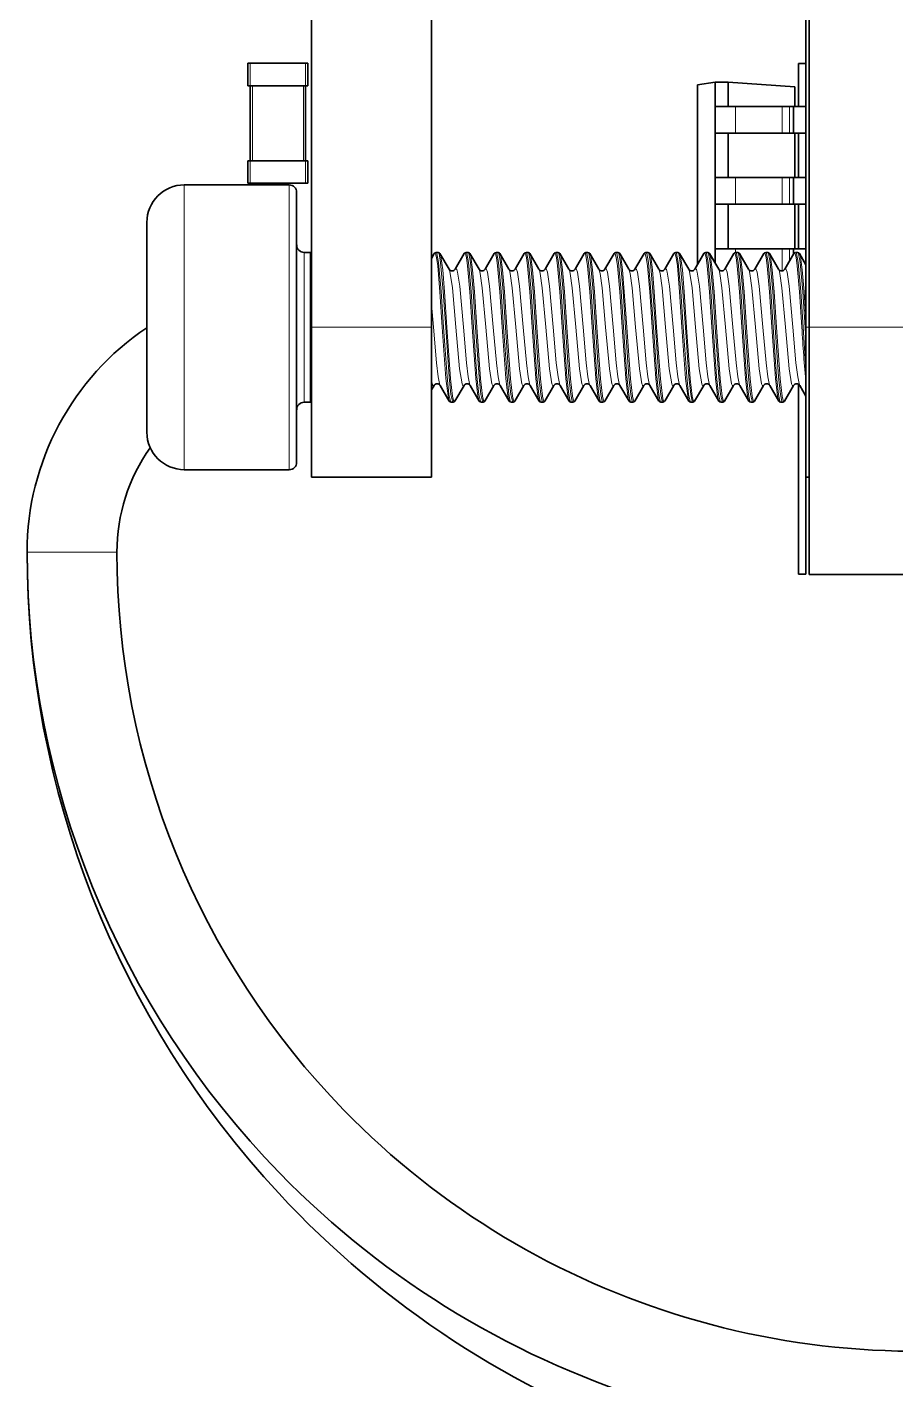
# Model space of a CAD drawing. Extents: x 370 to 946, y 143 to 764.
# Drawn here: x 579.54 to 591.14, y 162.97 to 181.02 of the extents above; entities that cross this region are included whole.
import ezdxf

# ---------------------------------------------------------------- set-up
doc = ezdxf.new("R2010")
doc.units = 0

msp = doc.modelspace()

# ---------------------------------------------------------------- linework, layer by layer
at = {"color": 7, "lineweight": 35}
for p, q in [((583.339, 177.014), (583.339, 206.014)), ((584.939, 177.014), (584.939, 206.014)), ((589.939, 206.014), (589.939, 177.014)), ((589.98, 177.014), (589.98, 206.014))]:
    msp.add_line(p, q, dxfattribs=at)
at = {"color": 7, "lineweight": 35, "ltscale": 0.000750732}
for p, q in [((582.489, 180.537), (582.519, 180.537)), ((582.489, 180.237), (582.519, 180.237)), ((582.489, 179.237), (582.519, 179.237)), ((582.489, 178.937), (582.519, 178.937))]:
    msp.add_line(p, q, dxfattribs=at)
at = {"color": 7, "lineweight": 35, "ltscale": 0.0075}
for p, q in [((582.489, 180.237), (582.489, 180.537)), ((583.289, 180.237), (583.289, 180.537)), ((582.489, 178.937), (582.489, 179.237)), ((583.289, 178.937), (583.289, 179.237))]:
    msp.add_line(p, q, dxfattribs=at)
at = {"color": 7, "lineweight": 13, "ltscale": 0.0075}
for p, q in [((582.519, 180.237), (582.519, 180.537)), ((583.259, 180.237), (583.259, 180.537)), ((582.519, 178.937), (582.519, 179.237)), ((583.259, 178.937), (583.259, 179.237))]:
    msp.add_line(p, q, dxfattribs=at)
at = {"color": 7, "lineweight": 35, "ltscale": 0.0185}
for p, q in [((583.259, 180.537), (582.519, 180.537)), ((583.259, 180.237), (582.519, 180.237)), ((583.259, 179.237), (582.519, 179.237)), ((583.259, 178.937), (582.519, 178.937))]:
    msp.add_line(p, q, dxfattribs=at)
at = {"color": 7, "lineweight": 35, "ltscale": 0.000749207}
for p, q in [((583.289, 180.537), (583.259, 180.537)), ((583.289, 180.237), (583.259, 180.237)), ((583.289, 179.237), (583.259, 179.237)), ((583.289, 178.937), (583.259, 178.937))]:
    msp.add_line(p, q, dxfattribs=at)
at = {"color": 7, "lineweight": 35, "ltscale": 0.014313}
for p, q in [((589.839, 179.961), (589.839, 180.534)), ((589.939, 180.534), (589.939, 179.961))]:
    msp.add_line(p, q, dxfattribs=at)
at = {"color": 7, "lineweight": 35, "ltscale": 0.002499}
for p, q in [((589.839, 180.534), (589.939, 180.534)), ((589.839, 173.72), (589.939, 173.72))]:
    msp.add_line(p, q, dxfattribs=at)
at = {"color": 7, "lineweight": 35, "ltscale": 0.025}
for p, q in [((582.519, 179.237), (582.519, 180.237)), ((583.259, 179.237), (583.259, 180.237))]:
    msp.add_line(p, q, dxfattribs=at)
at = {"color": 7, "lineweight": 13, "ltscale": 0.025}
for p, q in [((582.549, 179.237), (582.549, 180.237)), ((583.229, 179.237), (583.229, 180.237))]:
    msp.add_line(p, q, dxfattribs=at)
at = {"color": 7, "lineweight": 35, "ltscale": 0.006059}
msp.add_line((588.489, 180.25), (588.729, 180.284), dxfattribs=at)
at = {"color": 7, "lineweight": 35, "ltscale": 0.060086}
msp.add_line((588.489, 177.846), (588.489, 180.25), dxfattribs=at)
at = {"color": 7, "lineweight": 35, "ltscale": 0.004251}
msp.add_line((588.729, 180.284), (588.899, 180.284), dxfattribs=at)
at = {"color": 7, "lineweight": 35, "ltscale": 0.060436}
msp.add_line((588.729, 177.866), (588.729, 180.284), dxfattribs=at)
at = {"color": 7, "lineweight": 35, "ltscale": 0.022303}
msp.add_line((589.789, 180.221), (588.899, 180.284), dxfattribs=at)
at = {"color": 7, "lineweight": 35, "ltscale": 0.008063}
msp.add_line((588.899, 179.961), (588.899, 180.284), dxfattribs=at)
at = {"color": 7, "lineweight": 35, "ltscale": 0.006507}
msp.add_line((589.789, 180.221), (589.789, 179.961), dxfattribs=at)
at = {"color": 7, "lineweight": 35, "ltscale": 0.00675}
for p, q in [((588.999, 179.961), (588.729, 179.961)), ((588.999, 179.606), (588.729, 179.606)), ((588.999, 179.011), (588.729, 179.011)), ((588.999, 178.656), (588.729, 178.656)), ((588.999, 178.061), (588.729, 178.061))]:
    msp.add_line(p, q, dxfattribs=at)
at = {"color": 7, "lineweight": 35, "ltscale": 0.008875}
for p, q in [((588.729, 179.961), (588.729, 179.606)), ((589.775, 179.961), (589.775, 179.606)), ((589.939, 179.961), (589.939, 179.606)), ((588.729, 179.011), (588.729, 178.656)), ((589.775, 179.011), (589.775, 178.656)), ((589.939, 179.011), (589.939, 178.656))]:
    msp.add_line(p, q, dxfattribs=at)
at = {"color": 7, "lineweight": 35, "ltscale": 0.015601}
for p, q in [((588.999, 179.961), (589.623, 179.961)), ((588.999, 179.606), (589.623, 179.606)), ((588.999, 179.011), (589.623, 179.011)), ((588.999, 178.656), (589.623, 178.656)), ((588.999, 178.061), (589.623, 178.061))]:
    msp.add_line(p, q, dxfattribs=at)
at = {"color": 7, "lineweight": 13, "ltscale": 0.008875}
for p, q in [((588.999, 179.961), (588.999, 179.606)), ((589.623, 179.961), (589.623, 179.606)), ((589.72, 179.961), (589.72, 179.606)), ((588.999, 179.011), (588.999, 178.656)), ((589.623, 179.011), (589.623, 178.656)), ((589.72, 179.011), (589.72, 178.656))]:
    msp.add_line(p, q, dxfattribs=at)
at = {"color": 7, "lineweight": 35, "ltscale": 0.002415}
for p, q in [((589.623, 179.961), (589.72, 179.961)), ((589.623, 179.606), (589.72, 179.606)), ((589.623, 179.011), (589.72, 179.011)), ((589.623, 178.656), (589.72, 178.656)), ((589.623, 178.061), (589.72, 178.061))]:
    msp.add_line(p, q, dxfattribs=at)
at = {"color": 7, "lineweight": 35, "ltscale": 0.001379}
for p, q in [((589.72, 179.961), (589.775, 179.961)), ((589.72, 179.606), (589.775, 179.606)), ((589.72, 179.011), (589.775, 179.011)), ((589.72, 178.656), (589.775, 178.656)), ((589.72, 178.061), (589.775, 178.061))]:
    msp.add_line(p, q, dxfattribs=at)
at = {"color": 7, "lineweight": 35, "ltscale": 0.004105}
for p, q in [((589.775, 179.961), (589.939, 179.961)), ((589.775, 179.606), (589.939, 179.606)), ((589.775, 179.011), (589.939, 179.011)), ((589.775, 178.656), (589.939, 178.656)), ((589.775, 178.061), (589.939, 178.061))]:
    msp.add_line(p, q, dxfattribs=at)
at = {"color": 7, "lineweight": 35, "ltscale": 0.014875}
for p, q in [((588.899, 179.011), (588.899, 179.606)), ((589.789, 179.606), (589.789, 179.011)), ((589.839, 179.011), (589.839, 179.606)), ((589.939, 179.606), (589.939, 179.011)), ((588.899, 178.061), (588.899, 178.656)), ((589.789, 178.656), (589.789, 178.061)), ((589.839, 178.061), (589.839, 178.656)), ((589.939, 178.656), (589.939, 178.061))]:
    msp.add_line(p, q, dxfattribs=at)
at = {"color": 7, "lineweight": 13, "ltscale": 0.024727}
for p, q in [((581.639, 178.914), (581.639, 177.925)), ((583.039, 178.914), (583.039, 177.925))]:
    msp.add_line(p, q, dxfattribs=at)
at = {"color": 7, "lineweight": 35, "ltscale": 0.034999}
for p, q in [((583.039, 178.914), (581.639, 178.914)), ((583.039, 175.114), (581.639, 175.114))]:
    msp.add_line(p, q, dxfattribs=at)
at = {"color": 7, "lineweight": 35, "ltscale": 0.023426}
msp.add_line((583.139, 178.814), (583.139, 177.877), dxfattribs=at)
at = {"color": 7, "lineweight": 35, "ltscale": 0.01822}
msp.add_line((581.139, 178.414), (581.139, 177.685), dxfattribs=at)
at = {"color": 7, "lineweight": 13, "ltscale": 0.013015}
for p, q in [((583.239, 178.014), (583.239, 177.493)), ((583.319, 178.014), (583.319, 177.493))]:
    msp.add_line(p, q, dxfattribs=at)
at = {"color": 7, "lineweight": 35, "ltscale": 0.002}
for p, q in [((583.319, 178.014), (583.239, 178.014)), ((583.319, 176.014), (583.239, 176.014))]:
    msp.add_line(p, q, dxfattribs=at)
at = {"color": 7, "lineweight": 35, "ltscale": 0.000671387}
for p, q in [((585.029, 178.014), (585.002, 178.014)), ((585.829, 178.014), (585.802, 178.014)), ((586.629, 178.014), (586.602, 178.014)), ((587.029, 178.014), (587.002, 178.014)), ((587.829, 178.014), (587.802, 178.014)), ((588.629, 178.014), (588.602, 178.014)), ((589.029, 178.014), (589.002, 178.014)), ((589.829, 178.014), (589.802, 178.014)), ((585.629, 176.014), (585.602, 176.014)), ((586.029, 176.014), (586.002, 176.014)), ((586.829, 176.014), (586.802, 176.014)), ((587.629, 176.014), (587.602, 176.014)), ((588.029, 176.014), (588.002, 176.014)), ((588.829, 176.014), (588.802, 176.014)), ((589.629, 176.014), (589.602, 176.014))]:
    msp.add_line(p, q, dxfattribs=at)
at = {"color": 7, "lineweight": 35, "ltscale": 0.000669861}
for p, q in [((585.429, 178.014), (585.402, 178.014)), ((586.229, 178.014), (586.202, 178.014)), ((587.429, 178.014), (587.402, 178.014)), ((588.229, 178.014), (588.202, 178.014)), ((589.429, 178.014), (589.402, 178.014)), ((585.229, 176.014), (585.202, 176.014)), ((586.429, 176.014), (586.402, 176.014)), ((587.229, 176.014), (587.202, 176.014)), ((588.429, 176.014), (588.402, 176.014)), ((589.229, 176.014), (589.202, 176.014))]:
    msp.add_line(p, q, dxfattribs=at)
at = {"color": 7, "lineweight": 35, "ltscale": 0.004873}
msp.add_line((588.729, 178.061), (588.729, 177.866), dxfattribs=at)
at = {"color": 7, "lineweight": 13, "ltscale": 0.001193}
msp.add_line((588.999, 178.061), (588.999, 178.013), dxfattribs=at)
at = {"color": 7, "lineweight": 13, "ltscale": 0.007306}
msp.add_line((589.623, 178.061), (589.623, 177.769), dxfattribs=at)
at = {"color": 7, "lineweight": 13, "ltscale": 0.00405}
msp.add_line((589.72, 178.061), (589.72, 177.899), dxfattribs=at)
at = {"color": 7, "lineweight": 35, "ltscale": 0.00168}
msp.add_line((589.775, 178.061), (589.775, 177.994), dxfattribs=at)
at = {"color": 7, "lineweight": 35, "ltscale": 0.005303}
msp.add_line((589.939, 178.061), (589.939, 177.849), dxfattribs=at)
at = {"color": 7, "lineweight": 13, "ltscale": 0.070273}
for p, q in [((581.639, 177.925), (581.639, 175.114)), ((583.039, 177.925), (583.039, 175.114))]:
    msp.add_line(p, q, dxfattribs=at)
at = {"color": 7, "lineweight": 35, "ltscale": 0.066574}
msp.add_line((583.139, 177.877), (583.139, 175.214), dxfattribs=at)
at = {"color": 7, "lineweight": 35, "ltscale": 0.012754}
msp.add_line((583.339, 177.994), (583.339, 177.483), dxfattribs=at)
at = {"color": 7, "lineweight": 35, "ltscale": 0.001885}
msp.add_line((584.977, 177.998), (584.939, 177.932), dxfattribs=at)
at = {"color": 7, "lineweight": 35, "ltscale": 0.006017}
for p, q in [((585.053, 177.998), (585.174, 177.79)), ((585.377, 177.998), (585.256, 177.79)), ((585.453, 177.998), (585.574, 177.79)), ((585.777, 177.998), (585.656, 177.79)), ((585.853, 177.998), (585.974, 177.79)), ((586.253, 177.998), (586.374, 177.79)), ((586.577, 177.998), (586.456, 177.79)), ((587.053, 177.998), (587.174, 177.79)), ((587.377, 177.998), (587.256, 177.79)), ((587.453, 177.998), (587.574, 177.79)), ((587.777, 177.998), (587.656, 177.79)), ((587.853, 177.998), (587.974, 177.79)), ((588.253, 177.998), (588.374, 177.79)), ((588.577, 177.998), (588.456, 177.79)), ((589.053, 177.998), (589.174, 177.79)), ((589.377, 177.998), (589.256, 177.79)), ((589.453, 177.998), (589.574, 177.79)), ((589.777, 177.998), (589.656, 177.79)), ((585.253, 176.03), (585.374, 176.238)), ((585.577, 176.03), (585.456, 176.238)), ((586.053, 176.03), (586.174, 176.238)), ((586.377, 176.03), (586.256, 176.238)), ((586.453, 176.03), (586.574, 176.238)), ((586.777, 176.03), (586.656, 176.238)), ((586.853, 176.03), (586.974, 176.238)), ((587.253, 176.03), (587.374, 176.238)), ((587.577, 176.03), (587.456, 176.238)), ((588.053, 176.03), (588.174, 176.238)), ((588.377, 176.03), (588.256, 176.238)), ((588.453, 176.03), (588.574, 176.238)), ((588.777, 176.03), (588.656, 176.238)), ((588.853, 176.03), (588.974, 176.238)), ((589.253, 176.03), (589.374, 176.238)), ((589.577, 176.03), (589.456, 176.238))]:
    msp.add_line(p, q, dxfattribs=at)
at = {"color": 7, "lineweight": 35, "ltscale": 0.006018}
for p, q in [((586.177, 177.998), (586.056, 177.79)), ((586.653, 177.998), (586.774, 177.79)), ((586.977, 177.998), (586.856, 177.79)), ((588.177, 177.998), (588.056, 177.79)), ((588.653, 177.998), (588.774, 177.79)), ((588.977, 177.998), (588.856, 177.79)), ((585.177, 176.03), (585.056, 176.238)), ((585.653, 176.03), (585.774, 176.238)), ((585.977, 176.03), (585.856, 176.238)), ((587.177, 176.03), (587.056, 176.238)), ((587.653, 176.03), (587.774, 176.238)), ((587.977, 176.03), (587.856, 176.238)), ((589.177, 176.03), (589.056, 176.238)), ((589.653, 176.03), (589.774, 176.238))]:
    msp.add_line(p, q, dxfattribs=at)
at = {"color": 7, "lineweight": 35, "ltscale": 0.004298}
msp.add_line((589.853, 177.998), (589.939, 177.849), dxfattribs=at)
at = {"color": 7, "lineweight": 35, "ltscale": 0.05178}
msp.add_line((581.139, 177.685), (581.139, 175.614), dxfattribs=at)
at = {"color": 7, "lineweight": 13, "ltscale": 0.036985}
for p, q in [((583.239, 177.493), (583.239, 176.014)), ((583.319, 177.493), (583.319, 176.014))]:
    msp.add_line(p, q, dxfattribs=at)
at = {"color": 7, "lineweight": 35, "ltscale": 0.036246}
msp.add_line((583.339, 177.483), (583.339, 176.034), dxfattribs=at)
at = {"color": 7, "lineweight": 13, "ltscale": 0.011867}
for p, q in [((585.053, 177.487), (585.084, 177.014)), ((585.453, 177.487), (585.484, 177.014)), ((585.853, 177.487), (585.884, 177.014)), ((586.253, 177.487), (586.284, 177.014)), ((586.653, 177.487), (586.684, 177.014)), ((587.053, 177.487), (587.084, 177.014)), ((587.453, 177.487), (587.484, 177.014)), ((587.853, 177.487), (587.884, 177.014)), ((588.253, 177.487), (588.284, 177.014)), ((588.653, 177.487), (588.684, 177.014)), ((589.053, 177.487), (589.084, 177.014)), ((589.453, 177.487), (589.484, 177.014)), ((589.853, 177.487), (589.884, 177.014))]:
    msp.add_line(p, q, dxfattribs=at)
at = {"color": 7, "lineweight": 13, "ltscale": 0.011983}
for p, q in [((585.07, 177.493), (585.102, 177.015)), ((585.47, 177.493), (585.502, 177.015)), ((585.87, 177.493), (585.902, 177.015)), ((586.27, 177.493), (586.302, 177.015)), ((587.07, 177.493), (587.102, 177.015)), ((587.47, 177.493), (587.502, 177.015)), ((587.87, 177.493), (587.902, 177.015)), ((588.27, 177.493), (588.302, 177.015)), ((589.07, 177.493), (589.102, 177.015)), ((589.47, 177.493), (589.502, 177.015)), ((589.87, 177.493), (589.902, 177.015))]:
    msp.add_line(p, q, dxfattribs=at)
at = {"color": 7, "lineweight": 13, "ltscale": 0.01204}
for p, q in [((585.097, 177.493), (585.129, 177.013)), ((585.497, 177.493), (585.529, 177.013)), ((585.897, 177.493), (585.929, 177.013)), ((586.297, 177.493), (586.329, 177.013)), ((586.697, 177.493), (586.729, 177.013)), ((587.097, 177.493), (587.129, 177.013)), ((587.497, 177.493), (587.529, 177.013)), ((587.897, 177.493), (587.929, 177.013)), ((588.297, 177.493), (588.329, 177.013)), ((588.697, 177.493), (588.729, 177.013)), ((589.097, 177.493), (589.129, 177.013)), ((589.497, 177.493), (589.529, 177.013)), ((589.897, 177.493), (589.929, 177.013))]:
    msp.add_line(p, q, dxfattribs=at)
at = {"color": 7, "lineweight": 13, "ltscale": 0.011917}
for p, q in [((585.114, 177.489), (585.146, 177.014)), ((585.514, 177.489), (585.546, 177.014)), ((585.914, 177.489), (585.946, 177.014)), ((586.314, 177.489), (586.346, 177.014)), ((586.714, 177.489), (586.746, 177.014)), ((587.114, 177.489), (587.146, 177.014)), ((587.514, 177.489), (587.546, 177.014)), ((587.914, 177.489), (587.946, 177.014)), ((588.314, 177.489), (588.346, 177.014)), ((588.714, 177.489), (588.746, 177.014)), ((589.114, 177.489), (589.146, 177.014)), ((589.514, 177.489), (589.546, 177.014))]:
    msp.add_line(p, q, dxfattribs=at)
at = {"color": 7, "lineweight": 13, "ltscale": 0.011984}
for p, q in [((586.67, 177.493), (586.702, 177.015)), ((588.67, 177.493), (588.702, 177.015))]:
    msp.add_line(p, q, dxfattribs=at)
at = {"color": 7, "lineweight": 13, "ltscale": 0.009358}
msp.add_line((589.914, 177.489), (589.939, 177.116), dxfattribs=at)
at = {"color": 7, "lineweight": 13, "ltscale": 0.007741}
msp.add_line((584.965, 177.014), (584.939, 177.322), dxfattribs=at)
at = {"color": 7, "lineweight": 35, "ltscale": 0.05}
for p, q in [((583.339, 177.014), (583.339, 175.014)), ((584.939, 177.014), (584.939, 175.014)), ((589.939, 177.014), (589.939, 175.014))]:
    msp.add_line(p, q, dxfattribs=at)
at = {"color": 7, "lineweight": 13, "ltscale": 0.039999}
msp.add_line((584.939, 177.014), (583.339, 177.014), dxfattribs=at)
at = {"color": 7, "lineweight": 13, "ltscale": 0.014008}
msp.add_line((589.902, 177.015), (589.939, 176.456), dxfattribs=at)
at = {"color": 7, "lineweight": 13, "ltscale": 0.004219}
msp.add_line((589.929, 177.013), (589.939, 176.844), dxfattribs=at)
at = {"color": 7, "lineweight": 13, "ltscale": 0.001021}
msp.add_line((589.939, 177.014), (589.98, 177.014), dxfattribs=at)
at = {"color": 7, "lineweight": 13, "ltscale": 0.0375}
msp.add_line((591.48, 177.014), (589.98, 177.014), dxfattribs=at)
at = {"color": 7, "lineweight": 35, "ltscale": 0.0825}
msp.add_line((589.98, 177.014), (589.98, 173.714), dxfattribs=at)
at = {"color": 7, "lineweight": 35, "ltscale": 0.001719}
msp.add_line((584.939, 176.178), (584.974, 176.238), dxfattribs=at)
at = {"color": 7, "lineweight": 35, "ltscale": 0.063322}
msp.add_line((589.839, 173.72), (589.839, 176.253), dxfattribs=at)
at = {"color": 7, "lineweight": 35, "ltscale": 0.004132}
msp.add_line((589.939, 176.095), (589.856, 176.238), dxfattribs=at)
at = {"color": 7, "lineweight": 35, "ltscale": 0.059369}
msp.add_line((589.939, 176.095), (589.939, 173.72), dxfattribs=at)
at = {"color": 7, "lineweight": 35, "ltscale": 0.039999}
msp.add_line((584.939, 175.014), (583.339, 175.014), dxfattribs=at)
at = {"color": 7, "lineweight": 35, "ltscale": 0.001021}
msp.add_line((589.939, 175.014), (589.98, 175.014), dxfattribs=at)
at = {"color": 7, "lineweight": 13, "ltscale": 0.015001}
msp.add_line((580.139, 174.014), (579.539, 174.014), dxfattribs=at)
at = {"color": 7, "lineweight": 13, "ltscale": 0.014999}
msp.add_line((580.739, 174.014), (580.139, 174.014), dxfattribs=at)
at = {"color": 7, "lineweight": 35, "ltscale": 0.0375}
msp.add_line((591.48, 173.714), (589.98, 173.714), dxfattribs=at)
at = {"color": 7, "lineweight": 13}
for points in [[(584.977, 177.998), (584.982, 178.003), (584.984, 178.004), (584.985, 178.003), (584.987, 178.003), (584.989, 178.001), (584.994, 177.993), (585.006, 177.945), (585.022, 177.835), (585.053, 177.487)], [(585.002, 178.014), (585.003, 178.013), (585.006, 178.012), (585.008, 178.009), (585.013, 177.998), (585.035, 177.878), (585.07, 177.493)], [(585.029, 178.014), (585.03, 178.013), (585.032, 178.012), (585.035, 178.009), (585.04, 177.998), (585.062, 177.878), (585.097, 177.493)], [(585.377, 177.998), (585.382, 178.003), (585.384, 178.004), (585.385, 178.003), (585.387, 178.003), (585.389, 178.001), (585.394, 177.993), (585.406, 177.945), (585.422, 177.835), (585.453, 177.487)], [(585.402, 178.014), (585.403, 178.013), (585.406, 178.012), (585.408, 178.009), (585.413, 177.998), (585.435, 177.878), (585.47, 177.493)], [(585.429, 178.014), (585.43, 178.013), (585.432, 178.012), (585.435, 178.009), (585.44, 177.998), (585.462, 177.878), (585.497, 177.493)], [(585.777, 177.998), (585.782, 178.003), (585.784, 178.004), (585.786, 178.003), (585.787, 178.003), (585.789, 178.001), (585.794, 177.993), (585.807, 177.945), (585.822, 177.835), (585.853, 177.487)], [(585.802, 178.014), (585.803, 178.013), (585.806, 178.012), (585.808, 178.009), (585.813, 177.998), (585.835, 177.878), (585.87, 177.493)], [(585.829, 178.014), (585.83, 178.013), (585.832, 178.012), (585.835, 178.009), (585.84, 177.998), (585.862, 177.878), (585.897, 177.493)], [(586.177, 177.998), (586.182, 178.003), (586.184, 178.004), (586.185, 178.003), (586.187, 178.003), (586.189, 178.001), (586.194, 177.993), (586.206, 177.945), (586.222, 177.835), (586.253, 177.487)], [(586.202, 178.014), (586.203, 178.013), (586.206, 178.012), (586.208, 178.009), (586.213, 177.998), (586.235, 177.878), (586.27, 177.493)], [(586.229, 178.014), (586.23, 178.013), (586.232, 178.012), (586.235, 178.009), (586.24, 177.998), (586.262, 177.878), (586.297, 177.493)], [(586.577, 177.998), (586.582, 178.003), (586.584, 178.004), (586.586, 178.003), (586.587, 178.003), (586.589, 178.001), (586.594, 177.993), (586.607, 177.945), (586.622, 177.835), (586.653, 177.487)], [(586.602, 178.014), (586.603, 178.013), (586.606, 178.012), (586.608, 178.009), (586.613, 177.998), (586.635, 177.878), (586.67, 177.493)], [(586.629, 178.014), (586.63, 178.013), (586.632, 178.012), (586.635, 178.009), (586.64, 177.998), (586.662, 177.878), (586.697, 177.493)], [(586.977, 177.998), (586.982, 178.003), (586.984, 178.004), (586.985, 178.003), (586.987, 178.003), (586.989, 178.001), (586.994, 177.993), (587.006, 177.945), (587.022, 177.835), (587.053, 177.487)], [(587.002, 178.014), (587.003, 178.013), (587.006, 178.012), (587.008, 178.009), (587.013, 177.998), (587.035, 177.878), (587.07, 177.493)], [(587.029, 178.014), (587.03, 178.013), (587.032, 178.012), (587.035, 178.009), (587.04, 177.998), (587.062, 177.878), (587.097, 177.493)], [(587.377, 177.998), (587.382, 178.003), (587.384, 178.004), (587.385, 178.003), (587.387, 178.003), (587.389, 178.001), (587.394, 177.993), (587.406, 177.945), (587.422, 177.835), (587.453, 177.487)], [(587.402, 178.014), (587.403, 178.013), (587.406, 178.012), (587.408, 178.009), (587.413, 177.998), (587.435, 177.878), (587.47, 177.493)], [(587.429, 178.014), (587.43, 178.013), (587.432, 178.012), (587.435, 178.009), (587.44, 177.998), (587.462, 177.878), (587.497, 177.493)], [(587.777, 177.998), (587.782, 178.003), (587.784, 178.004), (587.786, 178.003), (587.787, 178.003), (587.789, 178.001), (587.794, 177.993), (587.807, 177.945), (587.822, 177.835), (587.853, 177.487)], [(587.802, 178.014), (587.803, 178.013), (587.806, 178.012), (587.808, 178.009), (587.813, 177.998), (587.835, 177.878), (587.87, 177.493)], [(587.829, 178.014), (587.83, 178.013), (587.832, 178.012), (587.835, 178.009), (587.84, 177.998), (587.862, 177.878), (587.897, 177.493)], [(588.177, 177.998), (588.182, 178.003), (588.184, 178.004), (588.185, 178.003), (588.187, 178.003), (588.189, 178.001), (588.194, 177.993), (588.206, 177.945), (588.222, 177.835), (588.253, 177.487)], [(588.202, 178.014), (588.203, 178.013), (588.206, 178.012), (588.208, 178.009), (588.213, 177.998), (588.235, 177.878), (588.27, 177.493)], [(588.229, 178.014), (588.23, 178.013), (588.232, 178.012), (588.235, 178.009), (588.24, 177.998), (588.262, 177.878), (588.297, 177.493)], [(588.577, 177.998), (588.582, 178.003), (588.584, 178.004), (588.586, 178.003), (588.587, 178.003), (588.589, 178.001), (588.594, 177.993), (588.607, 177.945), (588.622, 177.835), (588.653, 177.487)], [(588.602, 178.014), (588.603, 178.013), (588.606, 178.012), (588.608, 178.009), (588.613, 177.998), (588.635, 177.878), (588.67, 177.493)], [(588.629, 178.014), (588.63, 178.013), (588.632, 178.012), (588.635, 178.009), (588.64, 177.998), (588.662, 177.878), (588.697, 177.493)], [(588.977, 177.998), (588.982, 178.003), (588.984, 178.004), (588.985, 178.003), (588.987, 178.003), (588.989, 178.001), (588.994, 177.993), (589.006, 177.945), (589.022, 177.835), (589.053, 177.487)], [(589.002, 178.014), (589.003, 178.013), (589.006, 178.012), (589.008, 178.009), (589.013, 177.998), (589.035, 177.878), (589.07, 177.493)], [(589.029, 178.014), (589.03, 178.013), (589.032, 178.012), (589.035, 178.009), (589.04, 177.998), (589.062, 177.878), (589.097, 177.493)], [(589.377, 177.998), (589.382, 178.003), (589.384, 178.004), (589.385, 178.003), (589.387, 178.003), (589.389, 178.001), (589.394, 177.993), (589.406, 177.945), (589.422, 177.835), (589.453, 177.487)], [(589.402, 178.014), (589.403, 178.013), (589.406, 178.012), (589.408, 178.009), (589.413, 177.998), (589.435, 177.878), (589.47, 177.493)], [(589.429, 178.014), (589.43, 178.013), (589.432, 178.012), (589.435, 178.009), (589.44, 177.998), (589.462, 177.878), (589.497, 177.493)], [(589.777, 177.998), (589.782, 178.003), (589.784, 178.004), (589.786, 178.003), (589.787, 178.003), (589.789, 178.001), (589.794, 177.993), (589.807, 177.945), (589.822, 177.835), (589.853, 177.487)], [(589.802, 178.014), (589.803, 178.013), (589.806, 178.012), (589.808, 178.009), (589.813, 177.998), (589.835, 177.878), (589.87, 177.493)], [(589.829, 178.014), (589.83, 178.013), (589.832, 178.012), (589.835, 178.009), (589.84, 177.998), (589.862, 177.878), (589.897, 177.493)], [(585.053, 177.998), (585.057, 177.988), (585.066, 177.957), (585.089, 177.782), (585.114, 177.489)], [(585.453, 177.998), (585.457, 177.988), (585.466, 177.957), (585.489, 177.782), (585.514, 177.489)], [(585.853, 177.998), (585.857, 177.988), (585.866, 177.957), (585.889, 177.782), (585.914, 177.489)], [(586.253, 177.998), (586.257, 177.988), (586.266, 177.957), (586.289, 177.782), (586.314, 177.489)], [(586.653, 177.998), (586.657, 177.988), (586.666, 177.957), (586.689, 177.782), (586.714, 177.489)], [(587.053, 177.998), (587.057, 177.988), (587.066, 177.957), (587.089, 177.782), (587.114, 177.489)], [(587.453, 177.998), (587.457, 177.988), (587.466, 177.957), (587.489, 177.782), (587.514, 177.489)], [(587.853, 177.998), (587.857, 177.988), (587.866, 177.957), (587.889, 177.782), (587.914, 177.489)], [(588.253, 177.998), (588.257, 177.988), (588.266, 177.957), (588.289, 177.782), (588.314, 177.489)], [(588.653, 177.998), (588.657, 177.988), (588.666, 177.957), (588.689, 177.782), (588.714, 177.489)], [(589.053, 177.998), (589.057, 177.988), (589.066, 177.957), (589.089, 177.782), (589.114, 177.489)], [(589.453, 177.998), (589.457, 177.988), (589.466, 177.957), (589.489, 177.782), (589.514, 177.489)], [(589.853, 177.998), (589.857, 177.988), (589.866, 177.957), (589.889, 177.782), (589.914, 177.489)], [(585.265, 177.014), (585.218, 177.542), (585.191, 177.733), (585.18, 177.776), (585.174, 177.79)], [(585.365, 177.014), (585.316, 177.562), (585.288, 177.749), (585.276, 177.787), (585.27, 177.795), (585.267, 177.797), (585.264, 177.797), (585.26, 177.795), (585.256, 177.79)], [(585.665, 177.014), (585.618, 177.542), (585.591, 177.733), (585.58, 177.776), (585.574, 177.79)], [(585.765, 177.014), (585.716, 177.562), (585.688, 177.749), (585.676, 177.787), (585.67, 177.795), (585.667, 177.797), (585.664, 177.797), (585.66, 177.795), (585.656, 177.79)], [(586.065, 177.014), (586.018, 177.542), (585.991, 177.733), (585.98, 177.776), (585.974, 177.79)], [(586.165, 177.014), (586.116, 177.562), (586.088, 177.749), (586.076, 177.787), (586.07, 177.795), (586.067, 177.797), (586.064, 177.797), (586.06, 177.795), (586.056, 177.79)], [(586.465, 177.014), (586.418, 177.542), (586.391, 177.733), (586.38, 177.776), (586.374, 177.79)], [(586.565, 177.014), (586.516, 177.562), (586.488, 177.749), (586.476, 177.787), (586.47, 177.795), (586.467, 177.797), (586.464, 177.797), (586.461, 177.795), (586.456, 177.79)], [(586.865, 177.014), (586.818, 177.542), (586.791, 177.733), (586.78, 177.776), (586.774, 177.79)], [(586.965, 177.014), (586.916, 177.562), (586.888, 177.749), (586.876, 177.787), (586.87, 177.795), (586.867, 177.797), (586.864, 177.797), (586.86, 177.795), (586.856, 177.79)], [(587.265, 177.014), (587.218, 177.542), (587.191, 177.733), (587.18, 177.776), (587.174, 177.79)], [(587.365, 177.014), (587.316, 177.562), (587.288, 177.749), (587.276, 177.787), (587.27, 177.795), (587.267, 177.797), (587.264, 177.797), (587.26, 177.795), (587.256, 177.79)], [(587.665, 177.014), (587.618, 177.542), (587.591, 177.733), (587.58, 177.776), (587.574, 177.79)], [(587.765, 177.014), (587.716, 177.562), (587.688, 177.749), (587.676, 177.787), (587.67, 177.795), (587.667, 177.797), (587.664, 177.797), (587.66, 177.795), (587.656, 177.79)], [(588.065, 177.014), (588.018, 177.542), (587.991, 177.733), (587.98, 177.776), (587.974, 177.79)], [(588.165, 177.014), (588.116, 177.562), (588.088, 177.749), (588.076, 177.787), (588.07, 177.795), (588.067, 177.797), (588.064, 177.797), (588.06, 177.795), (588.056, 177.79)], [(588.465, 177.014), (588.418, 177.542), (588.391, 177.733), (588.38, 177.776), (588.374, 177.79)], [(588.565, 177.014), (588.516, 177.562), (588.488, 177.749), (588.476, 177.787), (588.47, 177.795), (588.467, 177.797), (588.464, 177.797), (588.461, 177.795), (588.456, 177.79)], [(588.865, 177.014), (588.818, 177.542), (588.791, 177.733), (588.78, 177.776), (588.774, 177.79)], [(588.965, 177.014), (588.916, 177.562), (588.888, 177.749), (588.876, 177.787), (588.87, 177.795), (588.867, 177.797), (588.864, 177.797), (588.86, 177.795), (588.856, 177.79)], [(589.265, 177.014), (589.218, 177.542), (589.191, 177.733), (589.18, 177.776), (589.174, 177.79)], [(589.365, 177.014), (589.316, 177.562), (589.288, 177.749), (589.276, 177.787), (589.27, 177.795), (589.267, 177.797), (589.264, 177.797), (589.26, 177.795), (589.256, 177.79)], [(589.665, 177.014), (589.618, 177.542), (589.591, 177.733), (589.58, 177.776), (589.574, 177.79)], [(589.765, 177.014), (589.716, 177.562), (589.688, 177.749), (589.676, 177.787), (589.67, 177.795), (589.667, 177.797), (589.664, 177.797), (589.66, 177.795), (589.656, 177.79)], [(585.056, 176.238), (585.047, 176.262), (585.029, 176.352), (585.006, 176.541), (584.965, 177.014)], [(585.084, 177.014), (585.133, 176.331), (585.16, 176.098), (585.171, 176.044), (585.177, 176.03)], [(585.102, 177.015), (585.147, 176.356), (585.173, 176.117), (585.192, 176.026), (585.196, 176.017), (585.198, 176.015), (585.201, 176.014), (585.202, 176.014)], [(585.129, 177.013), (585.174, 176.355), (585.2, 176.116), (585.219, 176.026), (585.223, 176.017), (585.225, 176.015), (585.228, 176.014), (585.229, 176.014)], [(585.146, 177.014), (585.195, 176.326), (585.222, 176.093), (585.235, 176.039), (585.241, 176.027), (585.244, 176.024), (585.248, 176.024), (585.251, 176.027), (585.253, 176.03)], [(585.374, 176.238), (585.37, 176.233), (585.368, 176.231), (585.365, 176.23), (585.363, 176.231), (585.359, 176.234), (585.355, 176.24), (585.347, 176.261), (585.315, 176.459), (585.265, 177.014)], [(585.456, 176.238), (585.447, 176.262), (585.429, 176.352), (585.406, 176.541), (585.365, 177.014)], [(585.484, 177.014), (585.533, 176.331), (585.56, 176.098), (585.571, 176.044), (585.577, 176.03)], [(585.502, 177.015), (585.547, 176.356), (585.573, 176.117), (585.592, 176.026), (585.596, 176.017), (585.598, 176.015), (585.601, 176.014), (585.602, 176.014)], [(585.529, 177.013), (585.574, 176.355), (585.6, 176.116), (585.619, 176.026), (585.623, 176.017), (585.625, 176.015), (585.628, 176.014), (585.629, 176.014)], [(585.546, 177.014), (585.595, 176.326), (585.622, 176.093), (585.635, 176.039), (585.641, 176.027), (585.644, 176.024), (585.648, 176.024), (585.651, 176.027), (585.653, 176.03)], [(585.774, 176.238), (585.77, 176.233), (585.768, 176.231), (585.765, 176.23), (585.763, 176.231), (585.759, 176.234), (585.755, 176.24), (585.747, 176.261), (585.715, 176.459), (585.665, 177.014)], [(585.856, 176.238), (585.847, 176.262), (585.829, 176.352), (585.806, 176.541), (585.765, 177.014)], [(585.884, 177.014), (585.933, 176.331), (585.96, 176.098), (585.971, 176.044), (585.977, 176.03)], [(585.902, 177.015), (585.948, 176.356), (585.973, 176.117), (585.992, 176.026), (585.996, 176.017), (585.998, 176.015), (586.001, 176.014), (586.002, 176.014)], [(585.929, 177.013), (585.974, 176.355), (586, 176.116), (586.019, 176.026), (586.023, 176.017), (586.025, 176.015), (586.028, 176.014), (586.029, 176.014)], [(585.946, 177.014), (585.995, 176.326), (586.022, 176.093), (586.035, 176.039), (586.041, 176.027), (586.044, 176.024), (586.048, 176.024), (586.051, 176.027), (586.053, 176.03)], [(586.174, 176.238), (586.17, 176.233), (586.168, 176.231), (586.165, 176.23), (586.163, 176.231), (586.159, 176.234), (586.155, 176.24), (586.147, 176.261), (586.115, 176.459), (586.065, 177.014)], [(586.256, 176.238), (586.247, 176.262), (586.229, 176.352), (586.206, 176.541), (586.165, 177.014)], [(586.284, 177.014), (586.333, 176.331), (586.36, 176.098), (586.371, 176.044), (586.377, 176.03)], [(586.302, 177.015), (586.347, 176.356), (586.373, 176.117), (586.392, 176.026), (586.396, 176.017), (586.398, 176.015), (586.401, 176.014), (586.402, 176.014)], [(586.329, 177.013), (586.374, 176.355), (586.4, 176.116), (586.419, 176.026), (586.423, 176.017), (586.425, 176.015), (586.427, 176.014), (586.429, 176.014)], [(586.346, 177.014), (586.395, 176.326), (586.422, 176.093), (586.435, 176.039), (586.441, 176.027), (586.444, 176.024), (586.448, 176.024), (586.451, 176.027), (586.453, 176.03)], [(586.574, 176.238), (586.57, 176.233), (586.568, 176.231), (586.565, 176.23), (586.563, 176.231), (586.559, 176.234), (586.555, 176.24), (586.547, 176.261), (586.515, 176.459), (586.465, 177.014)], [(586.656, 176.238), (586.647, 176.262), (586.629, 176.352), (586.606, 176.541), (586.565, 177.014)], [(586.684, 177.014), (586.733, 176.331), (586.76, 176.098), (586.771, 176.044), (586.777, 176.03)], [(586.702, 177.015), (586.747, 176.356), (586.773, 176.117), (586.792, 176.026), (586.796, 176.017), (586.798, 176.015), (586.801, 176.014), (586.802, 176.014)], [(586.729, 177.013), (586.774, 176.355), (586.799, 176.116), (586.819, 176.026), (586.823, 176.017), (586.825, 176.015), (586.828, 176.014), (586.829, 176.014)], [(586.746, 177.014), (586.795, 176.326), (586.822, 176.093), (586.835, 176.039), (586.841, 176.027), (586.844, 176.024), (586.848, 176.024), (586.851, 176.027), (586.853, 176.03)], [(586.974, 176.238), (586.97, 176.233), (586.968, 176.231), (586.965, 176.23), (586.963, 176.231), (586.959, 176.234), (586.955, 176.24), (586.947, 176.261), (586.915, 176.459), (586.865, 177.014)], [(587.056, 176.238), (587.047, 176.262), (587.029, 176.352), (587.006, 176.541), (586.965, 177.014)], [(587.084, 177.014), (587.133, 176.331), (587.16, 176.098), (587.171, 176.044), (587.177, 176.03)], [(587.102, 177.015), (587.147, 176.356), (587.173, 176.117), (587.192, 176.026), (587.196, 176.017), (587.198, 176.015), (587.201, 176.014), (587.202, 176.014)], [(587.129, 177.013), (587.174, 176.355), (587.2, 176.116), (587.219, 176.026), (587.223, 176.017), (587.225, 176.015), (587.228, 176.014), (587.229, 176.014)], [(587.146, 177.014), (587.195, 176.326), (587.222, 176.093), (587.235, 176.039), (587.241, 176.027), (587.244, 176.024), (587.248, 176.024), (587.251, 176.027), (587.253, 176.03)], [(587.374, 176.238), (587.37, 176.233), (587.368, 176.231), (587.365, 176.23), (587.363, 176.231), (587.359, 176.234), (587.355, 176.24), (587.347, 176.261), (587.315, 176.459), (587.265, 177.014)], [(587.456, 176.238), (587.447, 176.262), (587.429, 176.352), (587.406, 176.541), (587.365, 177.014)], [(587.484, 177.014), (587.533, 176.331), (587.56, 176.098), (587.571, 176.044), (587.577, 176.03)], [(587.502, 177.015), (587.547, 176.356), (587.573, 176.117), (587.592, 176.026), (587.596, 176.017), (587.598, 176.015), (587.601, 176.014), (587.602, 176.014)], [(587.529, 177.013), (587.574, 176.355), (587.6, 176.116), (587.619, 176.026), (587.623, 176.017), (587.625, 176.015), (587.628, 176.014), (587.629, 176.014)], [(587.546, 177.014), (587.595, 176.326), (587.622, 176.093), (587.635, 176.039), (587.641, 176.027), (587.644, 176.024), (587.648, 176.024), (587.651, 176.027), (587.653, 176.03)], [(587.774, 176.238), (587.77, 176.233), (587.768, 176.231), (587.765, 176.23), (587.763, 176.231), (587.759, 176.234), (587.755, 176.24), (587.747, 176.261), (587.715, 176.459), (587.665, 177.014)], [(587.856, 176.238), (587.847, 176.262), (587.829, 176.352), (587.806, 176.541), (587.765, 177.014)], [(587.884, 177.014), (587.933, 176.331), (587.96, 176.098), (587.971, 176.044), (587.977, 176.03)], [(587.902, 177.015), (587.948, 176.356), (587.973, 176.117), (587.992, 176.026), (587.996, 176.017), (587.998, 176.015), (588.001, 176.014), (588.002, 176.014)], [(587.929, 177.013), (587.974, 176.355), (588, 176.116), (588.019, 176.026), (588.023, 176.017), (588.025, 176.015), (588.028, 176.014), (588.029, 176.014)], [(587.946, 177.014), (587.995, 176.326), (588.022, 176.093), (588.035, 176.039), (588.041, 176.027), (588.044, 176.024), (588.048, 176.024), (588.051, 176.027), (588.053, 176.03)], [(588.174, 176.238), (588.17, 176.233), (588.168, 176.231), (588.165, 176.23), (588.163, 176.231), (588.159, 176.234), (588.155, 176.24), (588.147, 176.261), (588.115, 176.459), (588.065, 177.014)], [(588.256, 176.238), (588.247, 176.262), (588.229, 176.352), (588.206, 176.541), (588.165, 177.014)], [(588.284, 177.014), (588.333, 176.331), (588.36, 176.098), (588.371, 176.044), (588.377, 176.03)], [(588.302, 177.015), (588.347, 176.356), (588.373, 176.117), (588.392, 176.026), (588.396, 176.017), (588.398, 176.015), (588.401, 176.014), (588.402, 176.014)], [(588.329, 177.013), (588.374, 176.355), (588.4, 176.116), (588.419, 176.026), (588.423, 176.017), (588.425, 176.015), (588.427, 176.014), (588.429, 176.014)], [(588.346, 177.014), (588.395, 176.326), (588.422, 176.093), (588.435, 176.039), (588.441, 176.027), (588.444, 176.024), (588.448, 176.024), (588.451, 176.027), (588.453, 176.03)], [(588.574, 176.238), (588.57, 176.233), (588.568, 176.231), (588.565, 176.23), (588.563, 176.231), (588.559, 176.234), (588.555, 176.24), (588.547, 176.261), (588.515, 176.459), (588.465, 177.014)], [(588.656, 176.238), (588.647, 176.262), (588.629, 176.352), (588.606, 176.541), (588.565, 177.014)], [(588.684, 177.014), (588.733, 176.331), (588.76, 176.098), (588.771, 176.044), (588.777, 176.03)], [(588.702, 177.015), (588.747, 176.356), (588.773, 176.117), (588.792, 176.026), (588.796, 176.017), (588.798, 176.015), (588.801, 176.014), (588.802, 176.014)], [(588.729, 177.013), (588.774, 176.355), (588.799, 176.116), (588.819, 176.026), (588.823, 176.017), (588.825, 176.015), (588.828, 176.014), (588.829, 176.014)], [(588.746, 177.014), (588.795, 176.326), (588.822, 176.093), (588.835, 176.039), (588.841, 176.027), (588.844, 176.024), (588.848, 176.024), (588.851, 176.027), (588.853, 176.03)], [(588.974, 176.238), (588.97, 176.233), (588.968, 176.231), (588.965, 176.23), (588.963, 176.231), (588.959, 176.234), (588.955, 176.24), (588.947, 176.261), (588.915, 176.459), (588.865, 177.014)], [(589.056, 176.238), (589.047, 176.262), (589.029, 176.352), (589.006, 176.541), (588.965, 177.014)], [(589.084, 177.014), (589.133, 176.331), (589.16, 176.098), (589.171, 176.044), (589.177, 176.03)], [(589.102, 177.015), (589.147, 176.356), (589.173, 176.117), (589.192, 176.026), (589.196, 176.017), (589.198, 176.015), (589.201, 176.014), (589.202, 176.014)], [(589.129, 177.013), (589.174, 176.355), (589.2, 176.116), (589.219, 176.026), (589.223, 176.017), (589.225, 176.015), (589.228, 176.014), (589.229, 176.014)], [(589.146, 177.014), (589.195, 176.326), (589.222, 176.093), (589.235, 176.039), (589.241, 176.027), (589.244, 176.024), (589.248, 176.024), (589.251, 176.027), (589.253, 176.03)], [(589.374, 176.238), (589.37, 176.233), (589.368, 176.231), (589.365, 176.23), (589.363, 176.231), (589.359, 176.234), (589.355, 176.24), (589.347, 176.261), (589.315, 176.459), (589.265, 177.014)], [(589.456, 176.238), (589.447, 176.262), (589.429, 176.352), (589.406, 176.541), (589.365, 177.014)], [(589.484, 177.014), (589.533, 176.331), (589.56, 176.098), (589.571, 176.044), (589.577, 176.03)], [(589.502, 177.015), (589.547, 176.356), (589.573, 176.117), (589.592, 176.026), (589.596, 176.017), (589.598, 176.015), (589.601, 176.014), (589.602, 176.014)], [(589.529, 177.013), (589.574, 176.355), (589.6, 176.116), (589.619, 176.026), (589.623, 176.017), (589.625, 176.015), (589.628, 176.014), (589.629, 176.014)], [(589.546, 177.014), (589.595, 176.326), (589.622, 176.093), (589.635, 176.039), (589.641, 176.027), (589.644, 176.024), (589.648, 176.024), (589.651, 176.027), (589.653, 176.03)], [(589.774, 176.238), (589.77, 176.233), (589.768, 176.231), (589.765, 176.23), (589.763, 176.231), (589.759, 176.234), (589.755, 176.24), (589.747, 176.261), (589.715, 176.459), (589.665, 177.014)], [(589.856, 176.238), (589.847, 176.262), (589.829, 176.352), (589.806, 176.541), (589.765, 177.014)], [(584.974, 176.238), (584.97, 176.233), (584.968, 176.231), (584.965, 176.23), (584.964, 176.23), (584.96, 176.233), (584.956, 176.238), (584.94, 176.293)]]:
    msp.add_lwpolyline(points, dxfattribs=at)
at = {"color": 7, "lineweight": 35}
for centre, radius, start, end in [((581.639, 178.414), 0.5, 90, 180), ((583.039, 178.814), 0.1, 0.0336, 89.9664), ((583.24, 178.114), 0.1, 180.0336, 269.9664), ((583.319, 177.994), 0.02, 0.0336, 89.9664), ((585.003, 177.985), 0.0286, 93.0702, 154.4339), ((585.027, 177.985), 0.0286, 25.5255, 86.973), ((585.403, 177.985), 0.0286, 93.0702, 154.4339), ((585.427, 177.985), 0.0286, 25.5255, 86.973), ((585.803, 177.985), 0.0286, 93.0702, 154.4339), ((585.827, 177.985), 0.0286, 25.5255, 86.973), ((586.203, 177.985), 0.0286, 93.0702, 154.4339), ((586.227, 177.985), 0.0286, 25.5255, 86.973), ((586.603, 177.985), 0.0286, 93.0702, 154.4339), ((586.627, 177.985), 0.0286, 25.5255, 86.973), ((587.003, 177.985), 0.0286, 93.0702, 154.4339), ((587.027, 177.985), 0.0286, 25.5255, 86.973), ((587.403, 177.985), 0.0286, 93.0702, 154.4339), ((587.427, 177.985), 0.0286, 25.5255, 86.973), ((587.803, 177.985), 0.0286, 93.0702, 154.4339), ((587.827, 177.985), 0.0286, 25.5255, 86.973), ((588.203, 177.985), 0.0286, 93.0702, 154.4339), ((588.227, 177.985), 0.0286, 25.5255, 86.973), ((588.603, 177.985), 0.0286, 93.0702, 154.4339), ((588.627, 177.985), 0.0286, 25.5255, 86.973), ((589.003, 177.985), 0.0286, 93.0702, 154.4339), ((589.027, 177.985), 0.0286, 25.5255, 86.973), ((589.403, 177.985), 0.0286, 93.0702, 154.4339), ((589.427, 177.985), 0.0286, 25.5255, 86.973), ((589.803, 177.985), 0.0286, 93.0702, 154.4339), ((589.827, 177.985), 0.0286, 25.5255, 86.973), ((585.214, 177.817), 0.0489, 214.6592, 271.1436), ((585.216, 177.817), 0.0489, 268.8564, 325.3408), ((585.614, 177.817), 0.0489, 214.6592, 271.1436), ((585.616, 177.817), 0.0489, 268.8564, 325.3408), ((586.014, 177.817), 0.0489, 214.6592, 271.1436), ((586.016, 177.817), 0.0489, 268.8564, 325.3408), ((586.414, 177.817), 0.0489, 214.6592, 271.1436), ((586.416, 177.817), 0.0489, 268.8564, 325.3408), ((586.814, 177.817), 0.0489, 214.6592, 271.1436), ((586.816, 177.817), 0.0489, 268.8564, 325.3408), ((587.214, 177.817), 0.0489, 214.6592, 271.1436), ((587.216, 177.817), 0.0489, 268.8564, 325.3408), ((587.614, 177.817), 0.0489, 214.6592, 271.1436), ((587.616, 177.817), 0.0489, 268.8564, 325.3408), ((588.014, 177.817), 0.0489, 214.6592, 271.1436), ((588.016, 177.817), 0.0489, 268.8564, 325.3408), ((588.414, 177.817), 0.0489, 214.6592, 271.1436), ((588.416, 177.817), 0.0489, 268.8564, 325.3408), ((588.814, 177.817), 0.0489, 214.6592, 271.1436), ((588.816, 177.817), 0.0489, 268.8564, 325.3408), ((589.214, 177.817), 0.0489, 214.6592, 271.1436), ((589.216, 177.817), 0.0489, 268.8564, 325.3408), ((589.614, 177.817), 0.0489, 214.6592, 271.1436), ((589.616, 177.817), 0.0489, 268.8564, 325.3408), ((583.139, 174.014), 3.6, 123.7489, 180), ((583.139, 174.014), 3.6, 123.7489, 180), ((585.014, 176.21), 0.0489, 88.8564, 145.3408), ((585.016, 176.21), 0.0489, 34.6592, 91.1436), ((585.414, 176.21), 0.0489, 88.8564, 145.3408), ((585.416, 176.21), 0.0489, 34.6592, 91.1436), ((585.814, 176.21), 0.0489, 88.8564, 145.3408), ((585.816, 176.21), 0.0489, 34.6592, 91.1436), ((586.214, 176.21), 0.0489, 88.8564, 145.3408), ((586.216, 176.21), 0.0489, 34.6592, 91.1436), ((586.614, 176.21), 0.0489, 88.8564, 145.3408), ((586.616, 176.21), 0.0489, 34.6592, 91.1436), ((587.014, 176.21), 0.0489, 88.8564, 145.3408), ((587.016, 176.21), 0.0489, 34.6592, 91.1436), ((587.414, 176.21), 0.0489, 88.8564, 145.3408), ((587.416, 176.21), 0.0489, 34.6592, 91.1436), ((587.814, 176.21), 0.0489, 88.8564, 145.3408), ((587.816, 176.21), 0.0489, 34.6592, 91.1436), ((588.214, 176.21), 0.0489, 88.8564, 145.3408), ((588.216, 176.21), 0.0489, 34.6592, 91.1436), ((588.614, 176.21), 0.0489, 88.8564, 145.3408), ((588.616, 176.21), 0.0489, 34.6592, 91.1436), ((589.014, 176.21), 0.0489, 88.8564, 145.3408), ((589.016, 176.21), 0.0489, 34.6592, 91.1436), ((589.414, 176.21), 0.0489, 88.8564, 145.3408), ((589.416, 176.21), 0.0489, 34.6592, 91.1436), ((589.814, 176.21), 0.0489, 88.8564, 145.3408), ((589.816, 176.21), 0.0489, 34.6592, 91.1436), ((583.319, 176.034), 0.02, 270.0336, 359.9664), ((585.203, 176.042), 0.0286, 205.5661, 266.9298), ((585.227, 176.042), 0.0286, 273.027, 334.4745), ((585.603, 176.042), 0.0286, 205.5661, 266.9298), ((585.627, 176.042), 0.0286, 273.027, 334.4745), ((586.003, 176.042), 0.0286, 205.5661, 266.9298), ((586.027, 176.042), 0.0286, 273.027, 334.4745), ((586.403, 176.042), 0.0286, 205.5661, 266.9298), ((586.427, 176.042), 0.0286, 273.027, 334.4745), ((586.803, 176.042), 0.0286, 205.5661, 266.9298), ((586.827, 176.042), 0.0286, 273.027, 334.4745), ((587.203, 176.042), 0.0286, 205.5661, 266.9298), ((587.227, 176.042), 0.0286, 273.027, 334.4745), ((587.603, 176.042), 0.0286, 205.5661, 266.9298), ((587.627, 176.042), 0.0286, 273.027, 334.4745), ((588.003, 176.042), 0.0286, 205.5661, 266.9298), ((588.027, 176.042), 0.0286, 273.027, 334.4745), ((588.403, 176.042), 0.0286, 205.5661, 266.9298), ((588.427, 176.042), 0.0286, 273.027, 334.4745), ((588.803, 176.042), 0.0286, 205.5661, 266.9298), ((588.827, 176.042), 0.0286, 273.027, 334.4745), ((589.203, 176.042), 0.0286, 205.5661, 266.9298), ((589.227, 176.042), 0.0286, 273.027, 334.4745), ((589.603, 176.042), 0.0286, 205.5661, 266.9298), ((589.627, 176.042), 0.0286, 273.027, 334.4745), ((583.24, 175.914), 0.1, 90.0336, 179.9664), ((581.639, 175.614), 0.5, 180, 270), ((583.139, 174.014), 2.4, 144.5394, 180), ((583.039, 175.214), 0.1, 270.0336, 359.9664), ((592.109, 174.014), 12.569, 180, 222.891), ((591.402, 174.014), 11.862, 180, 224.2859), ((591.402, 174.014), 10.662, 180, 224.2859), ((591.402, 174.014), 10.663, 224.2867, 282.4866), ((591.402, 174.014), 11.863, 224.2865, 282.4866), ((592.109, 174.014), 12.57, 222.8915, 278.3004)]:
    msp.add_arc(centre, radius, start, end, dxfattribs=at)
at = {"color": 7, "lineweight": 13}
msp.add_arc((614.431, 178.402), 24.585, 183.2363, 184.9965, dxfattribs=at)

doc.saveas('drawing.dxf')
